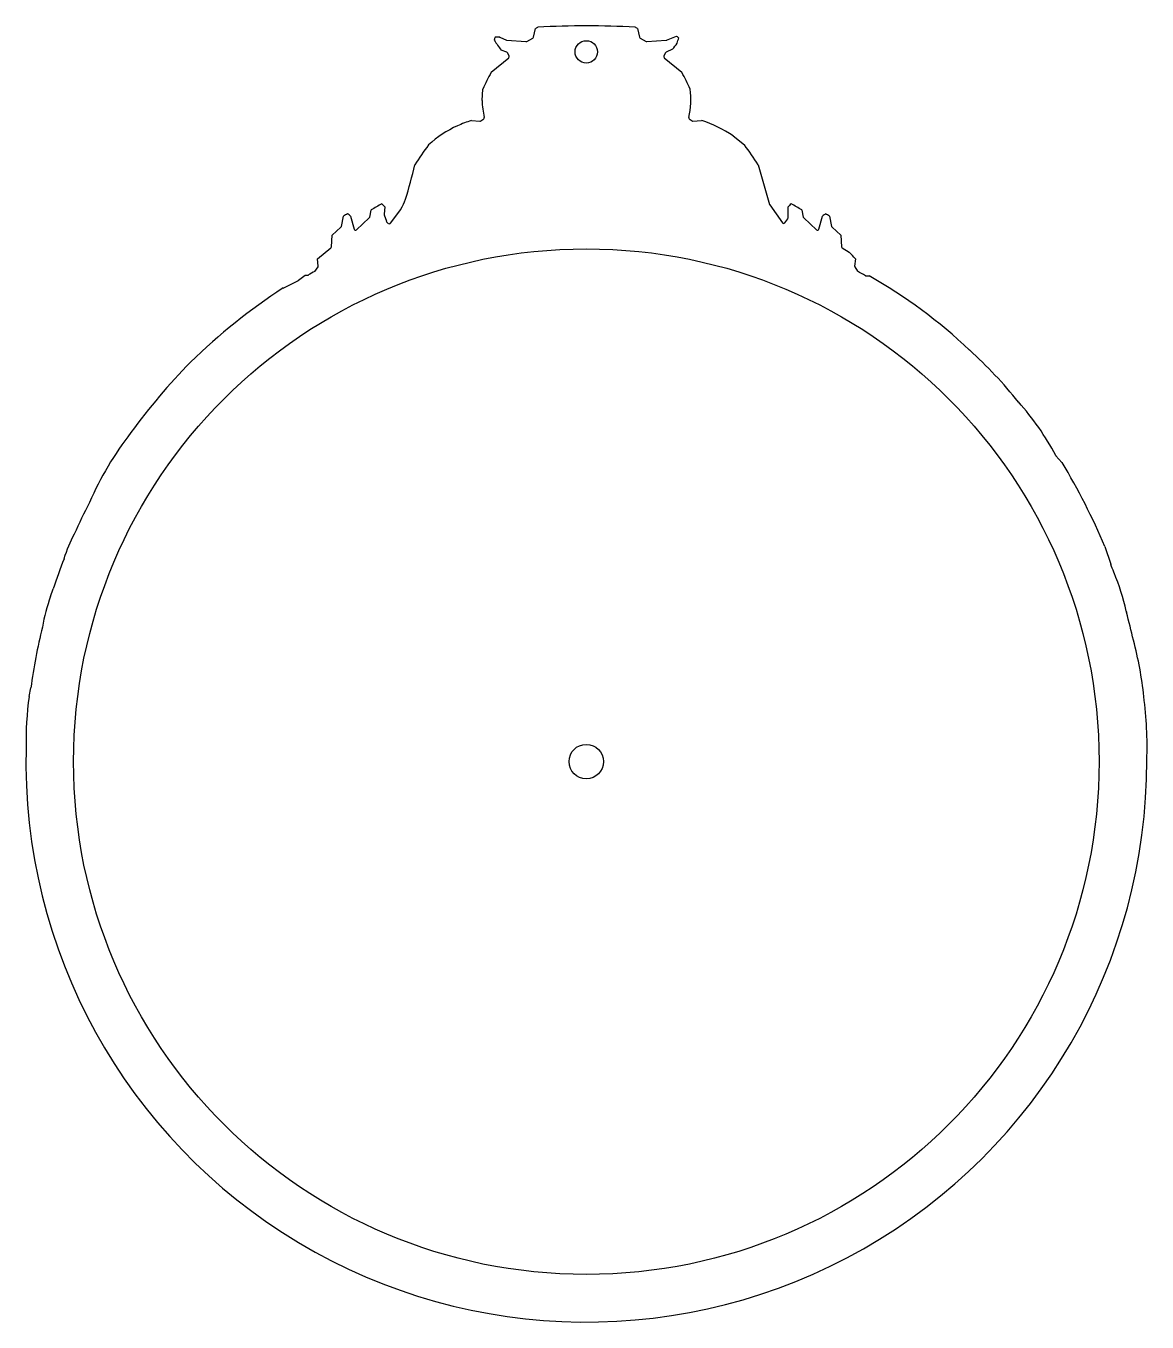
# Model space of a CAD drawing. Header units: millimetres. Extents: x -60 to 60, y -60 to 79.
import ezdxf

# ---------------------------------------------------------------- set-up
doc = ezdxf.new("R2010")
doc.units = ezdxf.units.MM
for name, color, linetype in [('CUT_INNER', 6, 'Continuous'), ('CUT_OUTER', 1, 'Continuous'), ('GUIDE', 3, 'Continuous')]:
    doc.layers.add(name, color=color, linetype=linetype)

msp = doc.modelspace()

# ---------------------------------------------------------------- linework, layer by layer
at = {"layer": 'CUT_INNER'}
for centre, radius in [((0, 75.99), 1.2), ((0, 0), 1.85)]:
    msp.add_circle(centre, radius, dxfattribs=at)
at = {"layer": 'CUT_OUTER'}
for points in [[(-5.66, 77.56), (-5.43, 78.48), (-5.43, 78.48)], [(5.47, 78.48), (5.47, 78.48), (5.7, 77.56)], [(-9.28, 77.58), (-9.27, 77.58), (-8.56, 77.26)], [(-8.51, 77.25), (-6.46, 77.09)], [(-6.37, 77.11), (-5.73, 77.46)], [(5.77, 77.46), (6.41, 77.11)], [(6.49, 77.09), (8.56, 77.25)], [(8.6, 77.26), (9.64, 77.66), (9.64, 77.66)], [(-10.18, 73.81), (-10.18, 73.81), (-8.3, 75.37)], [(-8.51, 75.96), (-9.11, 76.18), (-9.11, 76.19)], [(-8.27, 75.55), (-8.43, 75.89)], [(8.47, 75.89), (8.3, 75.55)], [(8.34, 75.37), (10.21, 73.81), (10.22, 73.81)], [(9.23, 76.27), (9.23, 76.27), (8.55, 75.96)], [(-11.16, 70.78), (-11.08, 72), (-11.08, 72.01)], [(-12.31, 68.65), (-12.3, 68.65), (-11.39, 68.57)], [(-11.28, 68.6), (-10.98, 68.84)], [(11.02, 68.84), (11.32, 68.6)], [(11.42, 68.57), (12.34, 68.65), (12.35, 68.65), (12.35, 68.65)], [(15.71, 67.01), (16.93, 66.03), (16.93, 66.03)], [(18.41, 63.9), (18.41, 63.89), (19.63, 59.66)], [(-26.22, 57.31), (-25.99, 58.41), (-25.99, 58.41)], [(-25.25, 58.41), (-25.25, 58.41), (-24.84, 57)], [(-23.19, 58.29), (-23.04, 59.06), (-23.04, 59.07)], [(-21.56, 59.39), (-21.57, 59.39), (-21.64, 58.61)], [(-21.64, 58.54), (-21.41, 57.87)], [(-20.97, 57.65), (-19.85, 59.13), (-19.85, 59.15)], [(19.65, 59.62), (20.99, 57.68)], [(21.6, 58.21), (21.6, 59.39), (21.6, 59.39)], [(23.08, 59.07), (23.08, 59.06), (23.23, 58.29)], [(24.88, 57), (25.29, 58.41), (25.29, 58.41)], [(26.03, 58.41), (26.03, 58.41), (26.26, 57.31)], [(-27.29, 55.12), (-27.22, 56.36), (-27.22, 56.36), (-27.21, 56.36), (-26.27, 57.23)], [(-24.59, 56.94), (-23.24, 58.21)], [(-21.38, 57.81), (-21.2, 57.63)], [(21.24, 57.68), (21.57, 58.12)], [(23.28, 58.21), (24.63, 56.94)], [(26.31, 57.23), (27.25, 56.36), (27.25, 56.36), (27.26, 56.36), (27.33, 55.13)], [(-28.7, 53.06), (-28.77, 53.82), (-28.77, 53.82), (-28.77, 53.83), (-27.35, 55.01)], [(27.4, 55.01), (28.15, 54.56), (28.16, 54.56)], [(-29.06, 52.49), (-28.72, 52.96)], [(28.81, 53.82), (28.81, 53.82), (28.73, 53.05)], [(28.76, 52.96), (29.04, 52.5)], [(-32.46, 50.71), (-30.83, 51.52), (-30.82, 51.53), (-30.81, 51.54), (-30.09, 52.1), (-30.08, 52.1), (-30.08, 52.1), (-29.75, 52.1)], [(29.9, 52.02), (30.28, 52.02), (30.29, 52.02)], [(50.27, 32.78), (50.27, 32.77), (50.28, 32.76), (50.93, 32.04), (50.93, 32.03)], [(55.52, 23.02), (56.17, 21.14), (56.17, 21.14), (56.17, 21.14), (56.16, 21.11)], [(-57.36, 17.7), (-57.08, 18.49)], [(57.8, 16.11), (57.83, 16)], [(-59.65, 6.97), (-59.48, 7.9)], [(60.02, 0.17), (60.02, 0.17), (60, 0.16)]]:
    msp.add_lwpolyline(points, dxfattribs=at)
for centre, radius, start, end in [((-3.55, 75.93), 3.16, 121.0442, 126.3922), ((0.02, -27.28), 106.05, 87.1888, 92.8112), ((3.69, 76.08), 2.99, 53.5104, 59.1818), ((-6.39, 76.56), 3.53, 163.1681, 168.6529), ((1.01, 83.98), 12.78, 211.7949, 217.6043), ((-9.52, 72.8), 4.78, 87.0546, 92.9418), ((-8.5, 77.4), 0.15, 246.0462, 265.6013), ((-6.44, 77.24), 0.15, 265.6013, 299.0625), ((-5.8, 77.6), 0.15, 299.0625, 345.9473), ((5.84, 77.6), 0.15, 194.0198, 240.9375), ((6.48, 77.24), 0.15, 240.9375, 274.3975), ((8.55, 77.4), 0.15, 274.3975, 291.057), ((2.35, 81.94), 8.92, 320.4975, 325.7576), ((8.07, 75.04), 3.06, 53.5722, 59.1107), ((3.93, 78.89), 6.12, 341.269, 346.859), ((-8.57, 75.82), 0.15, 26.593, 69.467), ((-8.4, 75.49), 0.15, 309.8073, 26.593), ((8.44, 75.49), 0.15, 153.4629, 230.1841), ((8.61, 75.82), 0.15, 113.9538, 153.4629), ((7.49, 63.85), 20.28, 150.5952, 156.2891), ((-6.77, 64.18), 19.53, 23.6164, 29.5297), ((-1.9, 71.07), 9.27, 181.7834, 193.0497), ((3.4, 70.88), 7.8, 345.9072, 8.3203), ((-9.01, 57.44), 11.66, 114.1714, 132.5342), ((-9.06, 58.11), 11.02, 107.1262, 115.3837), ((-11.37, 68.72), 0.15, 265.2537, 308.6393), ((-11.08, 68.96), 0.15, 308.6393, 7.4392), ((11.11, 68.96), 0.15, 172.5787, 231.3197), ((11.41, 68.72), 0.15, 231.3197, 274.7434), ((8.36, 56.21), 13.06, 55.761, 72.2075), ((7.01, 47.9), 30, 142.8258, 147.7756), ((-4.25, 49.79), 26.69, 31.9053, 37.468), ((-61.8, 73.51), 44.48, 342.6018, 347.517), ((-15.57, 47.34), 13.9, 117.0431, 122.4903), ((-24.96, 56.32), 4.58, 42.1028, 47.8984), ((-29.58, 64.29), 11.01, 332.1629, 338.2714), ((25.07, 56.25), 4.68, 132.1642, 137.8346), ((15.99, 48.01), 13.13, 57.3504, 63.1161), ((-23.4, 54.57), 4.63, 118.0636, 123.9662), ((-27.88, 55.25), 4.12, 50.2476, 55.9514), ((-23.34, 58.32), 0.15, 313.2705, 348.6497), ((-21.49, 58.59), 0.15, 174.2728, 198.4629), ((19.77, 59.7), 0.15, 196.0924, 214.6952), ((23.38, 58.32), 0.15, 191.3099, 226.7419), ((28.13, 54.97), 4.46, 124.267, 129.5335), ((23.35, 54.42), 4.8, 56.1705, 61.8736), ((-26.37, 57.34), 0.15, 312.5199, 347.8909), ((-24.7, 57.05), 0.15, 196.2683, 313.2705), ((-21.27, 57.92), 0.15, 198.4629, 225), ((-21.09, 57.74), 0.15, 225, 323.1234), ((21.12, 57.77), 0.15, 214.6952, 323.0965), ((21.45, 58.21), 0.15, 323.0965, 360), ((24.74, 57.05), 0.15, 226.7419, 343.7317), ((26.41, 57.34), 0.15, 192.0804, 227.4801), ((-27.44, 55.13), 0.15, 309.8125, 356.4106), ((27.48, 55.14), 0.15, 183.5894, 239.0362), ((21.24, 47.76), 9.7, 38.7079, 44.5355), ((-28.85, 53.05), 0.15, 323.9568, 5.7314), ((28.88, 53.04), 0.15, 174.3102, 211.9865), ((-6.36, 11.31), 47.03, 118.8704, 119.8329), ((1.55, 2.71), 56.88, 60.103, 61.0893), ((2.7, 3.55), 55.77, 46.6029, 60.3558), ((2.57, -3.14), 64.24, 123.0388, 134.3863), ((9.47, 9.13), 47.08, 38.6027, 47.9206), ((4.08, -3.09), 65.27, 135.3625, 144.0502), ((24.32, 18.88), 29.44, 28.1874, 41.8118), ((-20.04, 13.13), 36.24, 142.4305, 156.2127), ((-7.59, -3.43), 68.43, 22.7385, 31.2154), ((-0.34, 0.16), 59.62, 152.4414, 156.0595), ((-43.95, 18.29), 12.46, 150.8574, 163.9661), ((-0.4, 0.14), 59.57, 158.7523, 162.0553), ((9.72, 3.57), 49.65, 19.6877, 20.6954), ((56.21, 20.1), 0.324, 25.0478, 37.52), ((35.65, 11.41), 22.64, 11.9772, 22.9295), ((-37.97, 10.73), 20.6, 160.2147, 169.7327), ((0.38, 0.1), 59.61, 12.49, 15.4734), ((-0.18, 0.03), 59.81, 166.1038, 172.4426), ((20.12, 2.75), 39.8, 6.0835, 14.9145), ((-24.76, 2.13), 35.23, 172.0916, 181.0675), ((16.54, 1.48), 43.5, 358.2721, 7.2408), ((0, 0), 60, 178.5968, 0.1496)]:
    msp.add_arc(centre, radius, start, end, dxfattribs=at)
at = {"layer": 'GUIDE'}
msp.add_circle((0, 0), 54.9, dxfattribs=at)

doc.saveas('drawing.dxf')
